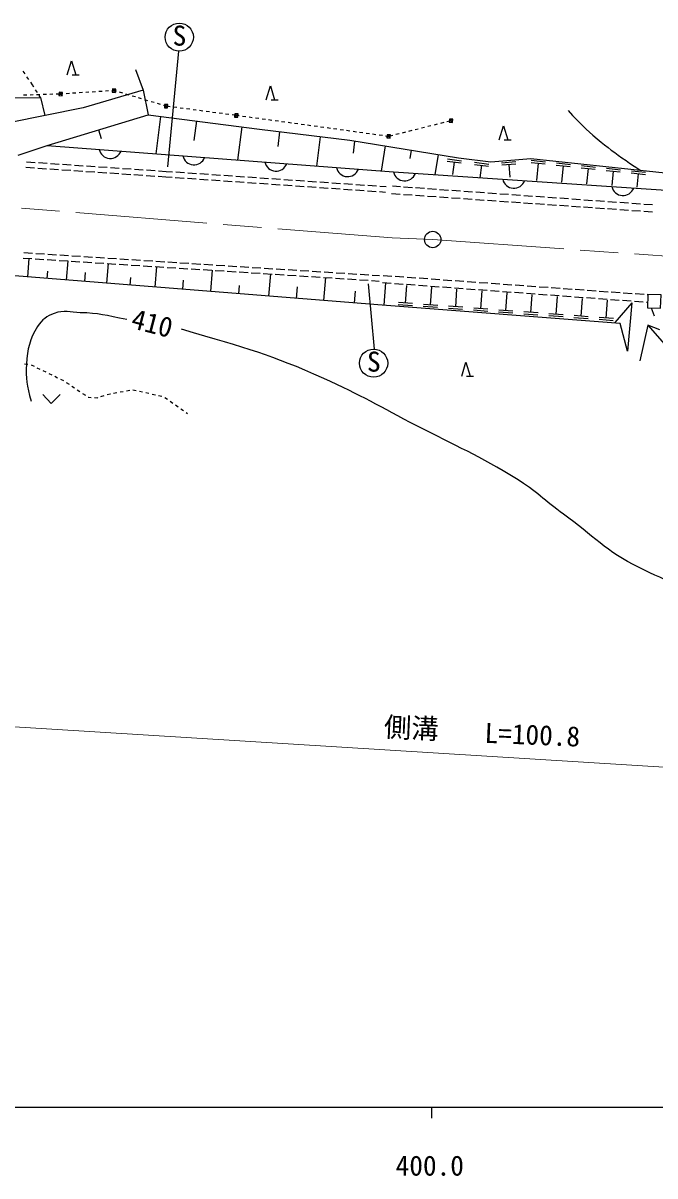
# Model space of a CAD drawing. Units: millimetres, scale not verified. Extents: x 40000 to 680000, y 20000 to 380000.
# Drawn here: x 430676 to 488420, y 198715 to 304152 of the extents above; entities that cross this region are included whole.
import ezdxf
from ezdxf.enums import TextEntityAlignment as Align

# ---------------------------------------------------------------- set-up
doc = ezdxf.new("R2010")
doc.units = ezdxf.units.MM
doc.header["$LTSCALE"] = 1000
doc.linetypes.add('CHAIN', pattern=[18.5, 12, -1.5, 3.5, -1.5])
for name, color, linetype, lineweight in [('M-BGD', 7, 'Continuous', 25), ('M-BMK', 2, 'CHAIN', 13), ('M-BMK-ROW', 30, 'Continuous', 25), ('M-BMK-SRVR', 3, 'Continuous', 25), ('M-STR-HTXT', 7, 'Continuous', 13), ('M-TTL-BAND', 7, 'Continuous', 25)]:
    doc.layers.add(name, color=color, linetype=linetype, lineweight=lineweight)
doc.styles.add('ＭＳ ゴシック', font='')
doc.styles.get('ＭＳ ゴシック').set_extended_font_data('MS Gothic')

msp = doc.modelspace()

# ---------------------------------------------------------------- linework, layer by layer
at = {"layer": 'M-BGD'}
for p, q in [((443898, 291007), (444923, 301574)), ((434718, 299410), (435102, 300690)), ((435102, 300690), (435486, 299410)), ((430863, 299495), (430693, 299743)), ((431203, 299001), (431033, 299248)), ((431543, 298506), (431373, 298754)), ((431668, 298303), (431543, 298506)), ((435166, 299410), (435806, 299410)), ((452896, 297126), (453280, 298406)), ((453280, 298406), (453664, 297126)), ((431984, 297793), (431826, 298048)), ((432267, 297334), (432142, 297537)), ((432267, 297334), (432660, 295686)), ((433971, 297820), (433951, 297521)), ((434270, 297800), (433951, 297521)), ((433951, 297521), (434250, 297501)), ((434270, 297800), (433971, 297820)), ((433971, 297820), (434250, 297501)), ((434250, 297501), (434270, 297800)), ((441655, 298009), (436179, 296410)), ((438851, 298131), (438831, 297831)), ((439151, 298110), (438831, 297831)), ((438831, 297831), (439130, 297811)), ((439151, 298110), (438851, 298131)), ((438851, 298131), (439130, 297811)), ((439130, 297811), (439151, 298110)), ((436179, 296410), (429387, 295013)), ((443606, 296711), (443586, 296412)), ((443905, 296691), (443586, 296412)), ((443586, 296412), (443885, 296392)), ((443905, 296691), (443606, 296711)), ((443606, 296711), (443885, 296392)), ((443885, 296392), (443905, 296691)), ((453344, 297126), (453984, 297126)), ((443235, 295621), (442795, 292203)), ((450024, 295858), (450004, 295559)), ((450323, 295838), (450004, 295559)), ((450004, 295559), (450303, 295538)), ((450323, 295838), (450024, 295858)), ((450024, 295858), (450303, 295538)), ((450303, 295538), (450323, 295838)), ((469638, 295375), (469618, 295075)), ((469937, 295354), (469618, 295075)), ((469937, 295354), (469638, 295375)), ((469638, 295375), (469917, 295055)), ((469917, 295055), (469937, 295354)), ((437570, 294390), (437808, 293608)), ((446515, 295198), (446286, 293416)), ((450660, 294664), (450270, 291628)), ((454122, 294218), (453947, 292855)), ((469618, 295075), (469917, 295055)), ((474195, 293483), (474579, 294763)), ((474579, 294763), (474963, 293483)), ((457836, 293740), (457493, 291073)), ((460972, 293336), (460831, 292243)), ((463948, 293943), (463928, 293644)), ((464247, 293923), (463928, 293644)), ((463928, 293644), (464227, 293624)), ((464247, 293923), (463948, 293943)), ((463948, 293943), (464227, 293624)), ((464227, 293624), (464247, 293923)), ((474643, 293483), (475283, 293483)), ((430217, 292077), (432874, 292966)), ((432874, 292966), (464529, 290531)), ((463781, 292914), (463409, 290618)), ((466133, 292534), (466010, 291770)), ((468609, 292133), (468309, 290278)), ((430974, 291460), (431772, 291406)), ((432071, 291385), (432869, 291331)), ((433169, 291311), (433967, 291257)), ((434266, 291236), (435064, 291182)), ((435364, 291162), (436162, 291108)), ((436461, 291087), (437259, 291033)), ((437559, 291013), (438357, 290958)), ((469427, 291522), (470717, 291356)), ((469453, 291720), (470742, 291554)), ((470072, 291439), (469925, 290298)), ((470478, 291831), (473412, 291459)), ((471918, 291227), (473208, 291061)), ((471944, 291425), (473233, 291260)), ((472563, 291144), (472417, 290003)), ((473412, 291459), (477069, 291760)), ((474398, 291377), (475694, 291483)), ((474415, 291177), (475710, 291284)), ((475062, 291230), (475159, 290053)), ((477069, 291760), (510991, 288185)), ((477102, 291404), (478395, 291268)), ((477123, 291603), (478416, 291467)), ((477748, 291336), (477582, 289758)), ((479389, 291163), (480682, 291027)), ((479410, 291362), (480703, 291226)), ((480035, 291095), (479878, 289604)), ((481697, 291121), (482990, 290985)), ((430935, 290961), (431733, 290907)), ((432033, 290887), (432831, 290833)), ((433130, 290812), (433928, 290758)), ((434228, 290738), (435026, 290684)), ((435325, 290663), (436123, 290609)), ((436423, 290589), (437221, 290534)), ((437520, 290514), (438318, 290460)), ((438618, 290440), (439416, 290385)), ((438656, 290938), (439454, 290884)), ((439715, 290365), (440513, 290311)), ((439754, 290864), (440552, 290809)), ((440812, 290291), (441611, 290236)), ((440851, 290789), (441649, 290735)), ((441910, 290216), (442708, 290162)), ((441949, 290714), (442747, 290660)), ((443007, 290141), (443727, 290093)), ((443046, 290640), (443762, 290591)), ((443727, 290093), (444291, 290053)), ((443762, 290591), (444325, 290552)), ((444590, 290033), (445388, 289977)), ((444625, 290531), (445423, 290476)), ((445687, 289956), (446485, 289901)), ((445722, 290455), (446520, 290400)), ((446819, 290379), (447617, 290324)), ((447917, 290303), (448715, 290247)), ((449014, 290227), (449812, 290171)), ((450111, 290150), (450909, 290095)), ((451209, 290074), (452007, 290019)), ((452306, 289998), (453104, 289942)), ((464529, 290531), (515723, 287104)), ((481676, 290922), (482969, 290786)), ((482323, 290854), (482175, 289450)), ((483964, 290681), (485257, 290545)), ((483985, 290880), (485278, 290744)), ((484610, 290613), (484471, 289297)), ((486251, 290440), (487544, 290304)), ((486272, 290639), (487565, 290503)), ((486897, 290372), (486768, 289143)), ((446785, 289880), (447583, 289825)), ((447882, 289804), (448680, 289749)), ((448979, 289728), (449777, 289672)), ((450077, 289652), (450875, 289596)), ((451174, 289575), (451972, 289520)), ((452271, 289499), (453069, 289444)), ((453369, 289423), (454167, 289367)), ((453403, 289922), (454201, 289866)), ((454466, 289347), (455264, 289291)), ((454501, 289845), (455299, 289790)), ((455563, 289270), (456362, 289215)), ((455598, 289769), (456396, 289714)), ((456661, 289194), (457459, 289139)), ((456695, 289693), (457494, 289638)), ((457758, 289118), (458556, 289063)), ((457793, 289617), (458591, 289561)), ((458856, 289042), (459654, 288986)), ((458890, 289541), (459688, 289485)), ((459953, 288966), (460751, 288910)), ((459988, 289464), (460786, 289409)), ((461085, 289388), (461883, 289333)), ((462182, 289312), (462980, 289257)), ((463280, 289236), (463843, 289197)), ((465156, 289170), (464425, 289222)), ((466253, 289091), (465455, 289148)), ((467350, 289012), (466552, 289069)), ((468447, 288933), (467649, 288990)), ((469545, 288854), (468747, 288912)), ((461050, 288889), (461848, 288834)), ((462148, 288813), (462946, 288758)), ((463245, 288737), (463808, 288698)), ((464349, 288563), (465147, 288507)), ((465446, 288486), (466244, 288430)), ((466544, 288409), (467342, 288353)), ((467641, 288332), (468439, 288277)), ((468738, 288256), (469536, 288200)), ((469835, 288179), (470634, 288123)), ((470642, 288775), (469844, 288833)), ((470933, 288102), (471731, 288046)), ((471739, 288696), (470941, 288754)), ((472030, 288025), (472828, 287969)), ((472836, 288618), (472038, 288675)), ((473127, 287948), (473925, 287892)), ((473933, 288539), (473135, 288596)), ((474225, 287871), (475023, 287815)), ((475030, 288460), (474232, 288517)), ((476128, 288381), (475330, 288438)), ((477225, 288302), (476427, 288360)), ((478322, 288223), (477524, 288281)), ((479419, 288145), (478621, 288202)), ((480516, 288066), (479718, 288123)), ((481613, 287987), (480815, 288044)), ((482711, 287908), (481913, 287965)), ((483808, 287829), (483010, 287886)), ((475322, 287794), (476120, 287738)), ((476419, 287717), (477217, 287661)), ((477517, 287640), (478315, 287584)), ((478614, 287563), (479412, 287507)), ((479711, 287486), (480509, 287430)), ((480809, 287409), (481607, 287353)), ((481906, 287332), (482704, 287276)), ((483003, 287255), (483801, 287199)), ((484100, 287178), (484898, 287122)), ((484905, 287750), (484107, 287808)), ((485198, 287101), (485996, 287045)), ((486002, 287671), (485204, 287729)), ((486295, 287024), (487093, 286968)), ((487099, 287593), (486301, 287650)), ((487392, 286947), (488190, 286891)), ((488196, 287514), (487399, 287571)), ((430676, 282662), (431474, 282611)), ((430744, 283154), (431542, 283103)), ((431106, 280930), (431241, 282622)), ((431774, 282592), (432572, 282540)), ((431842, 283084), (432640, 283032)), ((432939, 283013), (433738, 282961)), ((434037, 282942), (434835, 282891)), ((435135, 282872), (435933, 282820)), ((436233, 282801), (437031, 282749)), ((437330, 282730), (438129, 282679)), ((438428, 282660), (439226, 282608)), ((439526, 282589), (440324, 282538)), ((432872, 282521), (433670, 282469)), ((433969, 282450), (434768, 282398)), ((434652, 280648), (434791, 282394)), ((435067, 282379), (435865, 282328)), ((436165, 282308), (436963, 282257)), ((437262, 282237), (438061, 282186)), ((438327, 280355), (438470, 282158)), ((438360, 282167), (439158, 282115)), ((439458, 282096), (440256, 282044)), ((440556, 282025), (441354, 281973)), ((440623, 282518), (441422, 282467)), ((441653, 281954), (442452, 281903)), ((441721, 282448), (442520, 282396)), ((442750, 280003), (442899, 281874)), ((442751, 281883), (443549, 281832)), ((442819, 282377), (443617, 282326)), ((443849, 281812), (444647, 281761)), ((443917, 282306), (444715, 282255)), ((444946, 281742), (445745, 281690)), ((445014, 282236), (445813, 282184)), ((446044, 281671), (446842, 281619)), ((446112, 282165), (446910, 282114)), ((447142, 281600), (447940, 281548)), ((447210, 282094), (448008, 282043)), ((447842, 279598), (447997, 281545)), ((448240, 281529), (449038, 281478)), ((448308, 282024), (449106, 281972)), ((449405, 281953), (450204, 281902)), ((450503, 281882), (451301, 281831)), ((451601, 281812), (452399, 281760)), ((452698, 281741), (453497, 281690)), ((453796, 281670), (454595, 281619)), ((454894, 281600), (455692, 281548)), ((455992, 281529), (456790, 281478)), ((432883, 280789), (432938, 281475)), ((436329, 280514), (436395, 281347)), ((440474, 280184), (440529, 280872)), ((445274, 279802), (445340, 280634)), ((449337, 281458), (450136, 281407)), ((450435, 281388), (451233, 281336)), ((451533, 281317), (452331, 281265)), ((452630, 281246), (453429, 281194)), ((453143, 279175), (453304, 281203)), ((453728, 281175), (454527, 281123)), ((454826, 281104), (455624, 281053)), ((455924, 281033), (456722, 280982)), ((457021, 280963), (457820, 280911)), ((457089, 281458), (457888, 281407)), ((458119, 280892), (458917, 280840)), ((458162, 278776), (458329, 280878)), ((458187, 281388), (458985, 281336)), ((459217, 280821), (460015, 280769)), ((459285, 281317), (460083, 281266)), ((460314, 280750), (461113, 280699)), ((460383, 281246), (461181, 281195)), ((461412, 280679), (462211, 280628)), ((461480, 281176), (462279, 281124)), ((462510, 280608), (463222, 280562)), ((462578, 281105), (463254, 281061)), ((463588, 281075), (464386, 281017)), ((464685, 280996), (465483, 280938)), ((465782, 280916), (466580, 280858)), ((466879, 280837), (467677, 280779)), ((467976, 280757), (468774, 280699)), ((469073, 280678), (469871, 280620)), ((470171, 280598), (470968, 280540)), ((471268, 280519), (472066, 280461)), ((450383, 279395), (450443, 280158)), ((455664, 278975), (455748, 280030)), ((460966, 278553), (461053, 279646)), ((462204, 280308), (462775, 274335)), ((463522, 280425), (464320, 280366)), ((463676, 278337), (463841, 280402)), ((464619, 280344), (465417, 280285)), ((465624, 278544), (465744, 280161)), ((465716, 280263), (466514, 280204)), ((466813, 280182), (467611, 280123)), ((467910, 280101), (468708, 280041)), ((467917, 278373), (468038, 279991)), ((469007, 280019), (469805, 279960)), ((470104, 279938), (470902, 279879)), ((470211, 278202), (470331, 279821)), ((471201, 279857), (471999, 279798)), ((472298, 279776), (473096, 279717)), ((472365, 280439), (473163, 280381)), ((472504, 278031), (472625, 279651)), ((473395, 279695), (474193, 279636)), ((473462, 280360), (474260, 280302)), ((474492, 279613), (475290, 279554)), ((474559, 280280), (475357, 280222)), ((474798, 277861), (474919, 279482)), ((475589, 279532), (476387, 279473)), ((475656, 280201), (476454, 280143)), ((476686, 279451), (477484, 279392)), ((476753, 280121), (477551, 280063)), ((477850, 280042), (478648, 279984)), ((478948, 279962), (479745, 279904)), ((480045, 279883), (480843, 279825)), ((481142, 279803), (481940, 279745)), ((482239, 279724), (483037, 279666)), ((483336, 279644), (484134, 279586)), ((484433, 279565), (485231, 279507)), ((485530, 279485), (486328, 279427)), ((466257, 278296), (464960, 278392)), ((466272, 278495), (464975, 278592)), ((468565, 278325), (467269, 278421)), ((477092, 277690), (477213, 279312)), ((477783, 279370), (478581, 279311)), ((478880, 279289), (479678, 279230)), ((479385, 277519), (479506, 279142)), ((479977, 279208), (480775, 279148)), ((481074, 279126), (481872, 279067)), ((481679, 277348), (481800, 278972)), ((482171, 279045), (482969, 278986)), ((483268, 278964), (484066, 278905)), ((483973, 277177), (484094, 278803)), ((484365, 278883), (485163, 278824)), ((486309, 278570), (484753, 276768)), ((485462, 278802), (486260, 278743)), ((486309, 278570), (485927, 274149)), ((486559, 278720), (487357, 278661)), ((486627, 279406), (487425, 279348)), ((487656, 278639), (487755, 278632)), ((487725, 279326), (487776, 279323)), ((485245, 276686), (463494, 278351)), ((468551, 278125), (467254, 278222)), ((470844, 277954), (469548, 278051)), ((470859, 278154), (469563, 278250)), ((473138, 277784), (471841, 277880)), ((473153, 277983), (471856, 278080)), ((475431, 277613), (474135, 277709)), ((475446, 277812), (474150, 277909)), ((477725, 277442), (476429, 277539)), ((477740, 277642), (476444, 277738)), ((480019, 277271), (478722, 277368)), ((480034, 277471), (478737, 277567)), ((482327, 277300), (481031, 277396)), ((488068, 278113), (488364, 277370)), ((482312, 277101), (481016, 277197)), ((484606, 276930), (483310, 277026)), ((484621, 277129), (483325, 277226)), ((485927, 274149), (485245, 276686)), ((487783, 276523), (487046, 273275)), ((488874, 276086), (487783, 276523)), ((487783, 276523), (501373, 260913)), ((470760, 271847), (471144, 273127)), ((471144, 273127), (471528, 271847)), ((430817, 272992), (431114, 272949)), ((431408, 272896), (431678, 272765)), ((431947, 272634), (432217, 272503)), ((432487, 272371), (432757, 272240)), ((433027, 272109), (433296, 271978)), ((433566, 271846), (433836, 271715)), ((434106, 271584), (434375, 271453)), ((434627, 271289), (434876, 271122)), ((471208, 271847), (471848, 271847)), ((432484, 270192), (433256, 269362)), ((434072, 270184), (433256, 269362)), ((435124, 270954), (435373, 270787)), ((435622, 270619), (435871, 270452)), ((436120, 270284), (436369, 270117)), ((436618, 269950), (436656, 269924)), ((436656, 269924), (436910, 269911)), ((437793, 269985), (438079, 270077)), ((438364, 270169), (438621, 270251)), ((438621, 270251), (438651, 270257)), ((438946, 270310), (439241, 270363)), ((439537, 270416), (439832, 270469)), ((440127, 270522), (440422, 270576)), ((440717, 270609), (441010, 270545)), ((441304, 270482), (441597, 270418)), ((441890, 270354), (442183, 270290)), ((442476, 270227), (442769, 270163)), ((443063, 270099), (443356, 270035)), ((437209, 269896), (437475, 269883)), ((437475, 269883), (437507, 269893)), ((443623, 269914), (443869, 269741)), ((444114, 269568), (444359, 269396)), ((444605, 269223), (444850, 269050)), ((445095, 268878), (445341, 268705)), ((445586, 268532), (445703, 268450))]:
    msp.add_line(p, q, dxfattribs=at)
for points in [[(440937, 299903), (441655, 298009), (442105, 295766)], [(423854, 297462), (425302, 295725), (428428, 297315), (432267, 297334)], [(432874, 292966), (442105, 295766), (452278, 294456), (460527, 293440), (470478, 291831)], [(463494, 278351), (427958, 281181), (422735, 283695)]]:
    msp.add_lwpolyline(points, dxfattribs=at)
msp.add_lwpolyline([(487776, 279323), (487739, 278123), (488938, 278086), (488976, 279285)], close=True, dxfattribs=at)
for centre in [(444949, 302863), (462712, 273047)]:
    msp.add_circle(centre, 1289, dxfattribs=at)
for centre, start, end in [((438651, 292814), 191.86245, 339.34204), ((446295, 292226), 191.86245, 339.34204), ((453802, 291649), 191.86245, 339.34204), ((460348, 291146), 191.86245, 339.34204), ((465547, 290756), 192.43025, 339.90984), ((475524, 290088), 192.43025, 339.90984), ((485502, 289420), 192.43025, 339.90984)]:
    msp.add_arc(centre, 1042, start, end, dxfattribs=at)
for points, knots in [([(480481, 296143), (481680, 294884), (482036, 294498), (483142, 293564), (484129, 292730), (484724, 292312), (485784, 291575), (486282, 291228), (486447, 291112), (487071, 290705)], [0, 0, 0, 0, 1, 1, 1, 2, 2, 2, 3, 3, 3, 3]), ([(440163, 277032), (438211, 277429), (437586, 277614), (435906, 277660), (434979, 277685), (434404, 277919), (433532, 277605), (432817, 277348), (432414, 277043), (432003, 276404), (431246, 275227), (431089, 274364), (430986, 272968), (430888, 271639), (431037, 271013), (431403, 269582)], [0, 0, 0, 0, 1, 1, 1, 2, 2, 2, 3, 3, 3, 4, 4, 4, 5, 5, 5, 5]), ([(515039, 248245), (511096, 248773), (510067, 248926), (506887, 249415), (501958, 250172), (499137, 250357), (494307, 251598), (491340, 252360), (489719, 253012), (486966, 254354), (483996, 255802), (482736, 257300), (480061, 259239), (478366, 260468), (477556, 261356), (475777, 262459), (472348, 264586), (470244, 265461), (466662, 267317), (463347, 269034), (461554, 270129), (458147, 271656), (453247, 273852), (451314, 274323), (445157, 276159)], [0, 0, 0, 0, 1, 1, 1, 2, 2, 2, 3, 3, 3, 4, 4, 4, 5, 5, 5, 6, 6, 6, 7, 7, 7, 8, 8, 8, 8])]:
    msp.add_open_spline(points, degree=3, knots=knots, dxfattribs=at)
at = {"layer": 'M-BMK'}
for p, q in [((269536, 300035), (464402, 284515)), ((468114, 284355), (464402, 284515)), ((468114, 284355), (563457, 277522))]:
    msp.add_line(p, q, dxfattribs=at)
at = {"layer": 'M-BMK-ROW'}
for p, q in [((431011, 297558), (430712, 297548)), ((431611, 297578), (431311, 297568)), ((432211, 297597), (431911, 297587)), ((432810, 297617), (432511, 297607)), ((433410, 297637), (433110, 297627)), ((434111, 297661), (433710, 297647)), ((434305, 297673), (434111, 297661)), ((434904, 297711), (434605, 297692)), ((435503, 297749), (435203, 297730)), ((436102, 297787), (435802, 297768)), ((436700, 297825), (436401, 297806)), ((437299, 297863), (437000, 297844)), ((437898, 297901), (437599, 297882)), ((438497, 297940), (438197, 297920)), ((438991, 297971), (438796, 297959)), ((439212, 297905), (438991, 297971)), ((439787, 297733), (439500, 297819)), ((440362, 297562), (440075, 297647)), ((440937, 297390), (440650, 297476)), ((441512, 297218), (441224, 297304)), ((442087, 297047), (441799, 297133)), ((442662, 296875), (442374, 296961)), ((443237, 296703), (442949, 296789)), ((443745, 296552), (443524, 296618)), ((444129, 296501), (443745, 296552)), ((444724, 296422), (444427, 296461)), ((445319, 296342), (445021, 296382)), ((445914, 296263), (445616, 296303)), ((446508, 296184), (446211, 296224)), ((447103, 296105), (446806, 296145)), ((447698, 296026), (447400, 296066)), ((448293, 295947), (447995, 295986)), ((448887, 295868), (448590, 295907)), ((449482, 295789), (449185, 295828)), ((450163, 295698), (449779, 295749)), ((450438, 295660), (450163, 295698)), ((451033, 295579), (450736, 295619)), ((451627, 295497), (451330, 295538)), ((452222, 295415), (451924, 295456)), ((452816, 295333), (452519, 295374)), ((453410, 295252), (453113, 295293)), ((454005, 295170), (453708, 295211)), ((454599, 295088), (454302, 295129)), ((455194, 295006), (454896, 295047)), ((455788, 294925), (455491, 294966)), ((456382, 294843), (456085, 294884)), ((456977, 294761), (456680, 294802)), ((457571, 294680), (457274, 294720)), ((458166, 294598), (457868, 294639)), ((458760, 294516), (458463, 294557)), ((459354, 294434), (459057, 294475)), ((459949, 294353), (459652, 294393)), ((460543, 294271), (460246, 294312)), ((461138, 294189), (460840, 294230)), ((466205, 294316), (465914, 294243)), ((466787, 294463), (466496, 294389)), ((467369, 294609), (467078, 294536)), ((467951, 294755), (467660, 294682)), ((468533, 294902), (468242, 294829)), ((469114, 295048), (468823, 294975)), ((469777, 295215), (469405, 295121)), ((461732, 294107), (461435, 294148)), ((462326, 294026), (462029, 294067)), ((462921, 293944), (462624, 293985)), ((463515, 293862), (463218, 293903)), ((464088, 293784), (463812, 293821)), ((464459, 293877), (464088, 293784)), ((465041, 294023), (464750, 293950)), ((465623, 294170), (465332, 294097))]:
    msp.add_line(p, q, dxfattribs=at)
at = {"layer": 'M-BMK-SRVR'}
msp.add_circle((468114, 284355), 750, dxfattribs=at)
at = {"layer": 'M-STR-HTXT'}
msp.add_line((420625, 240364), (520941, 234138), dxfattribs=at)
at = {"layer": 'M-TTL-BAND'}
for p, q in [((40000, 205000), (579000, 205000)), ((468000, 205000), (468000, 204000))]:
    msp.add_line(p, q, dxfattribs=at)

# ---------------------------------------------------------------- texts
at = {"layer": 'M-BGD', "style": 'ＭＳ ゴシック'}
for p in [(444345, 301537), (462108, 271721)]:
    msp.add_text('S', height=1833, dxfattribs=at).set_placement(p, align=Align.BOTTOM_LEFT)
msp.add_text('410', height=1833, rotation=345.619, dxfattribs=at).set_placement((440306, 275748), align=Align.BOTTOM_LEFT)
at = {"layer": 'M-STR-HTXT', "style": 'ＭＳ ゴシック'}
for s, rotation, p in [('側溝', 357.532, (463601, 238335)), ('L=100.8', 357.697, (472801, 237780))]:
    msp.add_text(s, height=1833, rotation=rotation, dxfattribs=at).set_placement(p, align=Align.BOTTOM_LEFT)
at = {"layer": 'M-TTL-BAND', "style": 'ＭＳ ゴシック'}
msp.add_text('400.0', height=1833, dxfattribs=at).set_placement((467844, 198195), align=Align.BOTTOM_CENTER)

doc.saveas('drawing.dxf')
